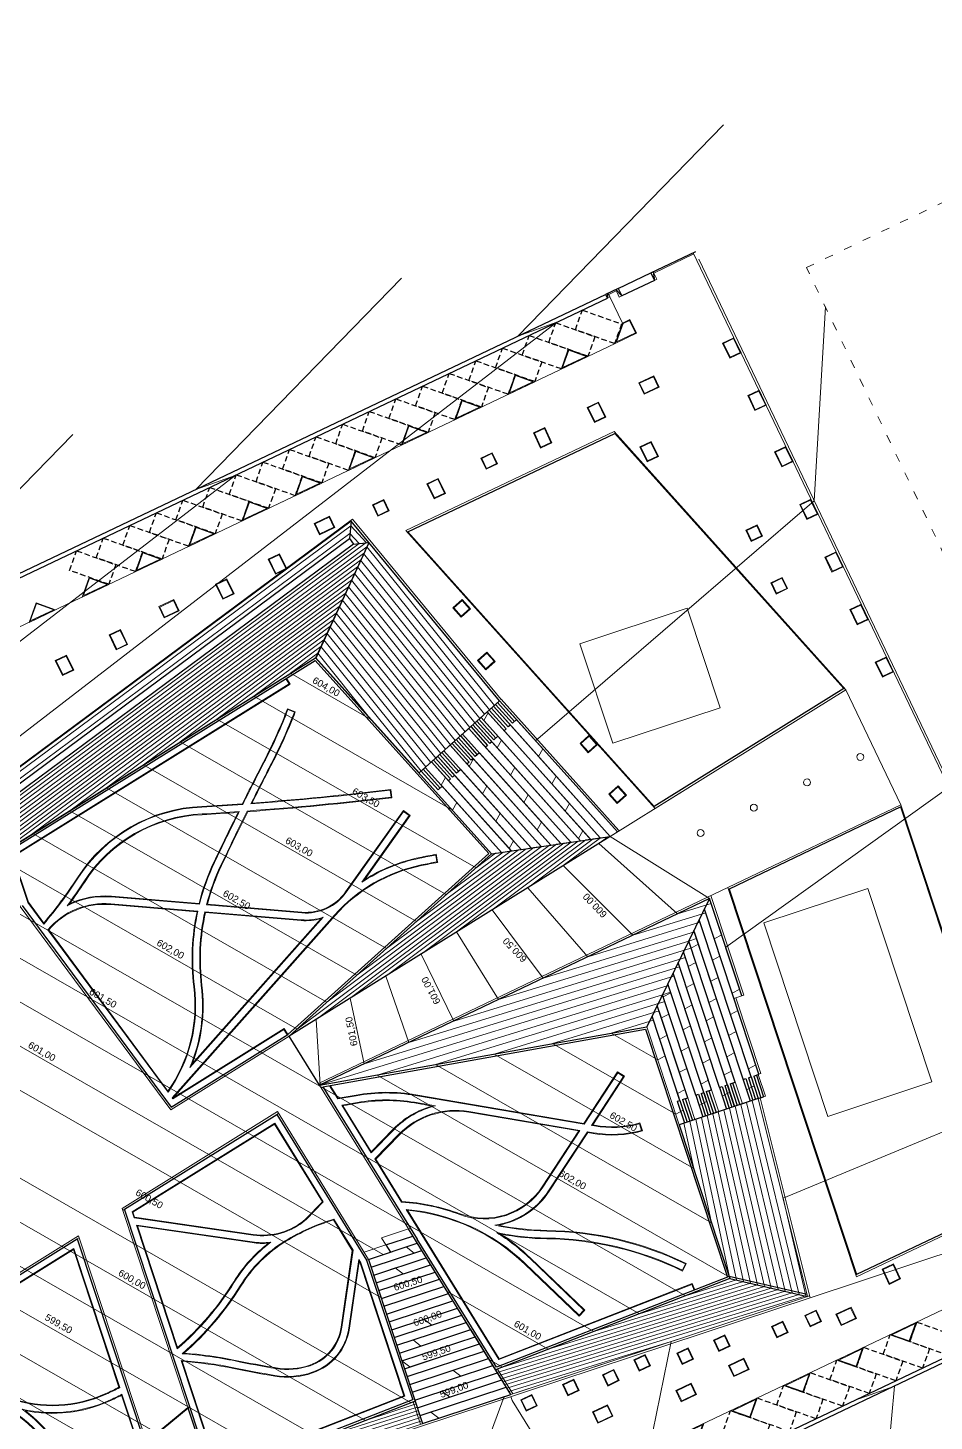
# Model space of a CAD drawing. Header units: metres. Extents: x 679381 to 680109, y 2748427 to 2748872.
# Drawn here: x 679862.8 to 679993.4, y 2748670.8 to 2748871.6 of the extents above; entities that cross this region are included whole.
import ezdxf
from ezdxf.enums import TextEntityAlignment as Align

# ---------------------------------------------------------------- set-up
doc = ezdxf.new("R2010")
doc.units = ezdxf.units.M
doc.header["$MEASUREMENT"] = 0
doc.linetypes.add('ACAD_ISO03W100', pattern=[30, 12, -18])
doc.linetypes.add('LÍNEAS_OCULTAS2', pattern=[4.7625, 3.175, -1.5875])
doc.layers.get('0').update_dxf_attribs({"color": 5})
for name, color, linetype in [('00_Sorround Parcels', 252, 'ACAD_ISO03W100'), ('02-L-Edge Line', 4, 'Continuous'), ('02-L-Edge Line Stair +10cm', 6, 'Continuous'), ('02-L-Edge Line Step -10cm', 6, 'Continuous'), ('02-L-Painted line', 253, 'Continuous'), ('02-L-Plan Change', 8, 'Continuous')]:
    doc.layers.add(name, color=color, linetype=linetype)
for name, color, linetype, lineweight in [('02-L-Level Curves 0.25-0.75m', 33, 'Continuous', 5), ('02-L-Level Curves 0.50m', 33, 'Continuous', 5), ('02-L-Level Curves 1m', 37, 'Continuous', 5), ('02-L-Material Change', 251, 'Continuous', 5), ('04-BK-Tree Pit', 6, 'Continuous', 5)]:
    doc.layers.add(name, color=color, linetype=linetype, lineweight=lineweight)
doc.styles.get("Standard").update_dxf_attribs({"font": 'arial.ttf'})

# ---------------------------------------------------------------- blocks, each defined once
blk = doc.blocks.new('ALCORQUE RECTANGULAR')
blk.add_lwpolyline([(679903.39, 2748647.42), (679902.7, 2748648.87), (679904.69, 2748649.81), (679905.38, 2748648.37)], close=True)
at = {"layer": '02-L-Material Change'}
blk.add_lwpolyline([(679903.34, 2748647.29), (679902.57, 2748648.92), (679904.74, 2748649.95), (679905.51, 2748648.32)], close=True, dxfattribs=at)
blk = doc.blocks.new('Escocell Quadrat')
at = {"ltscale": 0.3}
blk.add_lwpolyline([(-2.76, -1.24), (-1.16, -1.24), (-1.16, 0.36), (-2.76, 0.36)], close=True, dxfattribs=at)
at = {"layer": '02-L-Material Change', "ltscale": 0.3}
blk.add_lwpolyline([(-2.86, -1.34), (-1.06, -1.34), (-1.06, 0.46), (-2.86, 0.46)], close=True, dxfattribs=at)
blk = doc.blocks.new('Alcorque Parking 8m2')
blk.add_lwpolyline([(2.32, 1.23), (-0.19, 2.12), (-1.08, -0.38)], close=True)
at = {"layer": '02-L-Material Change'}
blk.add_lwpolyline([(2.58, 1.24), (-0.25, 2.25), (-1.25, -0.58)], close=True, dxfattribs=at)
blk = doc.blocks.new('Tree Pit Ford')
at = {"ltscale": 0.3}
blk.add_lwpolyline([(-0.05, 1.15), (1.93, -0.83), (-1.1, -0.83), (-1.1, 1.15)], close=True, dxfattribs=at)
at = {"layer": '02-L-Material Change', "ltscale": 0.3}
blk.add_lwpolyline([(0, 1.25), (2.18, -0.93), (-1.2, -0.93), (-1.2, 1.25)], close=True, dxfattribs=at)

msp = doc.modelspace()

# ---------------------------------------------------------------- linework, layer by layer
at = {"layer": '00_Sorround Parcels', "lineweight": 9, "ltscale": 0.1}
msp.add_lwpolyline([(679975.04, 2748837.06), (680047.19, 2748871.62), (680108.54, 2748743.56), (680036.39, 2748709)], close=True, dxfattribs=at)
at = {"layer": '02-L-Edge Line', "ltscale": 0.3}
for p, q in [((679930.81, 2748774.62, 0), (679919.2, 2748764.2)), ((679961.08, 2748746.11), (679952.03, 2748727.61)), ((679956.69, 2748713.49), (679964.01, 2748691.33)), ((679964.01, 2748691.33), (679975.21, 2748688.75))]:
    msp.add_line(p, q, dxfattribs=at)
for points in [[(679859.14, 2748752.71), (679904.28, 2748780.82)], [(679919.2, 2748764.2), (679904.28, 2748780.83)], [(679900.45, 2748726.24), (679929.65, 2748752.55)], [(679904.83, 2748719.17), (679952.03, 2748727.61)], [(679968.09, 2748717.25), (679956.69, 2748713.49)], [(679932.42, 2748674.62), (679917.65, 2748698.47)], [(679911.9, 2748694.08), (679919.71, 2748670.42)], [(679964.01, 2748691.33), (679930.23, 2748678.16)], [(679889.89, 2748660.57), (679885.91, 2748672.61)], [(679918.64, 2748673.64), (679889.35, 2748662.22)]]:
    msp.add_lwpolyline(points, dxfattribs=at)
at = {"layer": '02-L-Edge Line', "ltscale": 0.3, "elevation": 0}
msp.add_lwpolyline([(679929.65, 2748752.55), (679946.75, 2748755.06)], dxfattribs=at)
at = {"layer": '02-L-Edge Line Stair +10cm'}
for p, q in [((679967.44, 2748720.51), (679968.19, 2748720.76)), ((679962.49, 2748718.88), (679962.88, 2748719.01)), ((679962.5, 2748718.88), (679963.53, 2748715.75)), ((679962.88, 2748719.01), (679963.91, 2748715.87)), ((679963.26, 2748719.13), (679963.64, 2748719.26)), ((679963.26, 2748719.13), (679964.29, 2748716)), ((679963.64, 2748719.26), (679964.67, 2748716.13)), ((679964.02, 2748719.38), (679964.77, 2748719.63)), ((679964.02, 2748719.38), (679965.05, 2748716.25)), ((679964.4, 2748719.51), (679965.43, 2748716.38)), ((679965.91, 2748720.01), (679966.3, 2748720.14)), ((679966.3, 2748720.14), (679967.33, 2748717)), ((679966.68, 2748720.26), (679967.06, 2748720.39)), ((679966.68, 2748720.26), (679967.71, 2748717.13)), ((679967.06, 2748720.39), (679968.09, 2748717.25)), ((679967.44, 2748720.51), (679968.47, 2748717.38)), ((679967.82, 2748720.64), (679968.85, 2748717.5)), ((679956.42, 2748716.87), (679956.8, 2748717)), ((679956.42, 2748716.87), (679957.45, 2748713.74)), ((679957.18, 2748717.13), (679957.94, 2748717.38)), ((679957.18, 2748717.13), (679958.22, 2748713.99)), ((679957.56, 2748717.25), (679958.6, 2748714.12)), ((679959.08, 2748717.75), (679959.46, 2748717.88)), ((679959.08, 2748717.75), (679960.12, 2748714.62)), ((679959.46, 2748717.88), (679960.49, 2748714.75)), ((679959.84, 2748718), (679960.22, 2748718.13)), ((679959.84, 2748718), (679960.87, 2748714.87)), ((679960.22, 2748718.13), (679961.25, 2748715)), ((679960.6, 2748718.26), (679961.35, 2748718.5)), ((679960.6, 2748718.26), (679961.63, 2748715.12)), ((679960.98, 2748718.38), (679962.01, 2748715.25)), ((679968.09, 2748717.25), (679968.85, 2748717.5))]:
    msp.add_line(p, q, dxfattribs=at)
at = {"layer": '02-L-Edge Line Stair +10cm', "ltscale": 0.3}
for p, q in [((679914.42, 2748696.16), (679918.29, 2748697.43)), ((679911.9, 2748694.08), (679918.93, 2748696.4))]:
    msp.add_line(p, q, dxfattribs=at)
at = {"layer": '02-L-Edge Line Stair +10cm'}
for points in [[(679952.6, 2748836.29), (679959.09, 2748839.38)], [(679947.9, 2748834.06), (679946.09, 2748833.2)], [(679930.81, 2748774.62), (679911.94, 2748797.45)], [(679946.75, 2748755.06), (679932.12, 2748771.36)], [(679943.9, 2748754.64), (679930.57, 2748769.5)], [(679927.89, 2748767.1), (679927.29, 2748766.56)], [(679939.62, 2748754.02), (679927.89, 2748767.1)], [(679926.4, 2748765.76), (679926.1, 2748765.49)], [(679926.99, 2748766.29), (679926.7, 2748766.03)], [(679921.93, 2748761.75), (679919.5, 2748764.47)], [(679922.23, 2748762.02), (679919.8, 2748764.73)], [(679933.93, 2748753.18), (679924.08, 2748764.15)], [(679935.35, 2748753.39), (679925.21, 2748764.69)], [(679922.53, 2748762.29), (679921.93, 2748761.75)], [(679931.08, 2748752.76), (679922.53, 2748762.29)], [(679965.72, 2748732.06), (679961.08, 2748746.11)], [(679967.06, 2748720.39), (679959.57, 2748743.03)], [(679968.19, 2748720.76), (679960.33, 2748744.57)], [(679966.95, 2748716.88), (679958.82, 2748741.49)], [(679964.77, 2748719.63), (679958.06, 2748739.95)], [(679962.5, 2748718.88), (679956.56, 2748736.86)], [(679964.67, 2748716.12), (679957.31, 2748738.4)], [(679961.35, 2748718.5), (679955.8, 2748735.32)], [(679960.22, 2748718.13), (679955.05, 2748733.78)], [(679959.08, 2748717.75), (679954.29, 2748732.24)], [(679956.8, 2748717), (679952.78, 2748729.16)], [(679957.94, 2748717.38), (679953.54, 2748730.7)], [(679956.8, 2748717), (679957.83, 2748713.87)], [(679919.71, 2748670.42), (679932.41, 2748674.62)]]:
    msp.add_lwpolyline(points, dxfattribs=at)
at = {"layer": '02-L-Edge Line Stair +10cm', "elevation": 0}
for points in [[(679929.03, 2748773.02), (679931.23, 2748770.56)], [(679929.32, 2748773.28), (679931.76, 2748770.57)], [(679929.62, 2748773.55), (679932.06, 2748770.84)], [(679929.92, 2748773.82), (679932.12, 2748771.36)], [(679930.22, 2748774.08), (679932.65, 2748771.37)], [(679930.51, 2748774.35), (679932.95, 2748771.64)], [(679926.94, 2748771.15), (679929.38, 2748768.43)], [(679927.24, 2748771.41), (679929.44, 2748768.96)], [(679927.54, 2748771.68), (679929.97, 2748768.97)], [(679927.83, 2748771.95), (679930.27, 2748769.23)], [(679932.35, 2748771.1), (679932.06, 2748770.84)], [(679933.25, 2748771.9), (679932.65, 2748771.37)], [(679933.25, 2748771.9), (679947.78, 2748755.7)], [(679924.56, 2748769.01), (679926.76, 2748766.55)], [(679924.86, 2748769.28), (679927.29, 2748766.56)], [(679925.16, 2748769.54), (679927.59, 2748766.83)], [(679926.35, 2748770.61), (679928.55, 2748768.16)], [(679926.64, 2748770.88), (679929.08, 2748768.16)], [(679942.47, 2748754.43), (679929.44, 2748768.96)], [(679930.57, 2748769.5), (679929.97, 2748768.97)], [(679945.32, 2748754.85), (679931.23, 2748770.56)], [(679931.76, 2748770.57), (679931.46, 2748770.3)], [(679922.48, 2748767.14), (679924.91, 2748764.42)], [(679923.67, 2748768.21), (679925.87, 2748765.75)], [(679923.96, 2748768.47), (679926.4, 2748765.76)], [(679924.26, 2748768.74), (679926.7, 2748766.03)], [(679941.05, 2748754.22), (679928.55, 2748768.16)], [(679929.08, 2748768.16), (679928.78, 2748767.9)], [(679929.67, 2748768.7), (679929.38, 2748768.43)], [(679920.99, 2748765.8), (679923.19, 2748763.35)], [(679921.28, 2748766.07), (679923.72, 2748763.36)], [(679921.58, 2748766.34), (679924.02, 2748763.62)], [(679921.88, 2748766.6), (679924.08, 2748764.15)], [(679922.18, 2748766.87), (679924.61, 2748764.16)], [(679936.78, 2748753.6), (679925.87, 2748765.75)], [(679938.2, 2748753.81), (679926.76, 2748766.55)], [(679932.5, 2748752.97), (679923.19, 2748763.35)], [(679923.72, 2748763.36), (679923.42, 2748763.09)], [(679924.32, 2748763.89), (679924.02, 2748763.62)], [(679925.21, 2748764.69), (679924.61, 2748764.16)]]:
    msp.add_lwpolyline(points, dxfattribs=at)
at = {"layer": '02-L-Edge Line Stair +10cm', "ltscale": 0.3}
for points in [[(679912.27, 2748692.95), (679919.57, 2748695.36)], [(679912.65, 2748691.82), (679920.22, 2748694.32)], [(679913.02, 2748690.7), (679920.86, 2748693.29)], [(679913.38, 2748689.57), (679921.5, 2748692.25)], [(679913.76, 2748688.45), (679922.14, 2748691.21)], [(679914.13, 2748687.32), (679922.78, 2748690.18)], [(679914.5, 2748686.19), (679923.43, 2748689.14)], [(679914.87, 2748685.07), (679924.07, 2748688.1)], [(679915.25, 2748683.94), (679924.71, 2748687.06)], [(679915.62, 2748682.81), (679925.35, 2748686.03)], [(679915.99, 2748681.69), (679925.99, 2748684.99)], [(679916.36, 2748680.56), (679926.64, 2748683.95)], [(679916.73, 2748679.43), (679927.28, 2748682.92)], [(679917.1, 2748678.31), (679927.92, 2748681.88)], [(679917.48, 2748677.18), (679928.56, 2748680.84)], [(679917.85, 2748676.06), (679929.2, 2748679.81)], [(679918.22, 2748674.93), (679929.85, 2748678.77)], [(679918.59, 2748673.8), (679930.49, 2748677.73)], [(679918.96, 2748672.68), (679931.13, 2748676.69)], [(679919.33, 2748671.55), (679931.77, 2748675.66)]]:
    msp.add_lwpolyline(points, dxfattribs=at)
at = {"layer": '02-L-Edge Line Step -10cm'}
for p, q in [((679917.58, 2748798.95), (679947.42, 2748813.15)), ((679947.42, 2748813.15), (679980.42, 2748776.37)), ((679953.09, 2748759.36), (679917.58, 2748798.95)), ((679980.42, 2748776.37), (679953.09, 2748759.36)), ((679861.97, 2748745.11), (679883.47, 2748716.02)), ((679951.82, 2748727.27), (679963.64, 2748691.5)), ((679883.47, 2748716.02), (679900.28, 2748726.49)), ((679905.32, 2748718.95), (679918.91, 2748697)), ((680007, 2748703.66), (679982.26, 2748691.88)), ((679963.9, 2748691.66), (679975.12, 2748689.07))]:
    msp.add_line(p, q, dxfattribs=at)
at = {"layer": '02-L-Edge Line Step -10cm', "lineweight": 0, "ltscale": 0.2}
for p, q in [((679904.28, 2748780.82), (679911.94, 2748797.45)), ((679904.36, 2748780.74), (679912.01, 2748797.36))]:
    msp.add_line(p, q, dxfattribs=at)
at = {"layer": '02-L-Edge Line Step -10cm', "ltscale": 0.3}
for points in [[(679909.4, 2748800.52), (679856.61, 2748761.34)], [(679911.94, 2748797.45), (679909.4, 2748800.52)]]:
    msp.add_lwpolyline(points, dxfattribs=at)
at = {"layer": '02-L-Edge Line Step -10cm'}
for points in [[(679859.5, 2748752.59), (679904.23, 2748780.44)], [(679904.23, 2748780.44), (679929.23, 2748752.58)], [(679988.62, 2748759.3), (679963.9, 2748747.46)], [(680007, 2748703.66), (679988.62, 2748759.3)], [(679900.28, 2748726.49), (679929.23, 2748752.58)], [(679963.9, 2748747.46), (679982.26, 2748691.88)], [(679905.32, 2748718.95), (679951.82, 2748727.27)], [(679889.53, 2748662.61), (679876.75, 2748701.3), (679898.67, 2748714.97), (679911.62, 2748693.95), (679918.27, 2748673.82)], [(679841.11, 2748679.07), (679869.91, 2748697.03), (679879.64, 2748667.56)], [(679930.34, 2748678.52), (679918.91, 2748697)], [(679963.64, 2748691.5), (679930.34, 2748678.52)], [(679918.26, 2748673.81), (679918.26, 2748673.81), (679889.53, 2748662.61)]]:
    msp.add_lwpolyline(points, dxfattribs=at)
at = {"layer": '02-L-Level Curves 0.25-0.75m', "ltscale": 0.3}
msp.add_line((679916.66, 2748835.56), (679887.02, 2748805.09), dxfattribs=at)
for points in [[(679977.76, 2748831.4), (679976.13, 2748803.46)], [(679887.02, 2748805.09), (679887.02, 2748805.09), (679892.66, 2748807.11), (679734.28, 2748685.08)], [(679976.13, 2748803.46), (679936, 2748768.84)], [(679856.78, 2748760.84), (679909.34, 2748799.85), (679911.59, 2748797.41), (679857.86, 2748757.56), (679856.78, 2748760.84)], [(679857.05, 2748760.01), (679909.23, 2748798.74), (679910.58, 2748797.28), (679857.69, 2748758.07), (679857.05, 2748760.01)], [(679964.78, 2748716.16), (679965.81, 2748716.5), (679963.56, 2748723.29), (679964.64, 2748723.86), (679961.23, 2748734.18), (679962.31, 2748734.74), (679959.69, 2748742.67), (679943.54, 2748737.71), (679934.86, 2748747.66), (679944.29, 2748754.7), (679945.32, 2748754.85), (679938.34, 2748762.63), (679938.96, 2748763.74), (679929.92, 2748773.82), (679929.35, 2748773.3), (679911.2, 2748795.85), (679857.94, 2748756.36), (679858.36, 2748755.08), (679852.61, 2748750.92), (679851.9, 2748751.88), (679821.09, 2748729.03), (679830.22, 2748723.79), (679834.97, 2748726.75), (679834.97, 2748726.75)], [(679963.14, 2748715.62), (679963.53, 2748715.75), (679962.91, 2748717.61), (679963.99, 2748718.17), (679960.58, 2748728.49), (679961.66, 2748729.06), (679958.39, 2748738.95), (679959.47, 2748739.52), (679959.2, 2748740.32), (679958.06, 2748739.95), (679930.64, 2748731.53), (679924.61, 2748741.31), (679942.12, 2748754.38), (679942.47, 2748754.43), (679942.19, 2748754.75), (679942.82, 2748755.85), (679928.52, 2748771.78), (679929.15, 2748772.88), (679929.03, 2748773.02), (679927.94, 2748772.04), (679910.32, 2748793.94), (679858.27, 2748755.34)], [(679961.52, 2748715.08), (679962.39, 2748715.37), (679960.07, 2748722.38), (679961.15, 2748722.95), (679957.74, 2748733.27), (679958.82, 2748733.83), (679957.58, 2748737.59), (679917.74, 2748725.35), (679914.39, 2748734.91), (679940.05, 2748754.08), (679941.05, 2748754.22), (679932.38, 2748763.89), (679933, 2748764.99), (679927.24, 2748771.41), (679926.53, 2748770.78), (679909.44, 2748792.02), (679858.61, 2748754.33), (679861.04, 2748746.97), (679857.32, 2748744.55), (679853.11, 2748750.25), (679842.31, 2748742.25), (679944.4, 2748683.68)], [(679936.78, 2748753.6), (679926.41, 2748765.15), (679927.04, 2748766.25), (679924.56, 2748769.01), (679923.71, 2748768.25), (679907.67, 2748788.19), (679863.53, 2748755.46), (679905.9, 2748731.15)], [(679907.23, 2748787.23), (679868.84, 2748758.76), (679910.21, 2748735.03), (679934.65, 2748753.29), (679935.35, 2748753.39), (679928.34, 2748761.2), (679928.96, 2748762.3), (679923.67, 2748768.21), (679923.01, 2748767.62), (679907.23, 2748787.23)], [(679884.76, 2748768.67), (679905.91, 2748784.35), (679920.9, 2748765.72), (679920.99, 2748765.8), (679932.48, 2748752.99), (679931.33, 2748752.8), (679923.12, 2748746.67), (679884.76, 2748768.67)], [(679905.03, 2748782.43), (679895.37, 2748775.28), (679924, 2748758.85), (679924.62, 2748759.96), (679920.09, 2748765), (679919.49, 2748764.46), (679905.03, 2748782.43)], [(679995.79, 2748762.29), (679963.4, 2748739.08), (679965.41, 2748733.02), (679964.33, 2748732.45), (679967.74, 2748722.14), (679966.66, 2748721.57), (679968.09, 2748717.25), (679967.22, 2748716.96), (679974.01, 2748689.02), (679931.58, 2748675.97), (679927.92, 2748681.88), (679917.88, 2748678.57), (679916.73, 2748679.43), (679919.1, 2748672.27), (679898.29, 2748665.71), (679848.51, 2748694.26)], [(679946.41, 2748755.01), (679945.13, 2748754.05), (679956.45, 2748743.89), (679961.32, 2748745.39), (679962.82, 2748740.85), (679961.74, 2748740.28), (679965.15, 2748729.97), (679964.07, 2748729.4), (679967.48, 2748719.08), (679966.41, 2748718.52), (679966.95, 2748716.88), (679966.4, 2748716.69), (679973, 2748689.26)], [(679905.9, 2748731.15), (679935.76, 2748753.45), (679936.78, 2748753.6)], [(679831.7, 2748735.64), (679913.7, 2748688.6), (679912.65, 2748691.82), (679915.74, 2748692.85), (679916.89, 2748691.98), (679920.86, 2748693.29), (679929.3, 2748679.66), (679931.23, 2748678.55)], [(679921.58, 2748722.16), (679954.29, 2748732.24), (679955.43, 2748732.62), (679955.47, 2748732.5), (679954.39, 2748731.94), (679957.8, 2748721.62), (679956.72, 2748721.05), (679958.97, 2748714.24), (679958.23, 2748714), (679961.37, 2748699.34)], [(679958.78, 2748707.17), (679957.38, 2748713.72), (679957.83, 2748713.87), (679956.47, 2748718), (679957.54, 2748718.57), (679954.14, 2748728.88), (679955.21, 2748729.45), (679954.62, 2748731.24), (679930.01, 2748723.67)], [(679938.44, 2748725.18), (679953.8, 2748729.9), (679954.96, 2748726.39), (679953.88, 2748725.83), (679957.27, 2748715.57), (679956.19, 2748715), (679938.44, 2748725.18)], [(679835.82, 2748725.38), (679836.93, 2748725.95), (679839.7, 2748721.52), (679840.82, 2748722.09), (679843.57, 2748717.65), (679844.69, 2748718.22), (679847.33, 2748713.98), (679918.06, 2748673.41)], [(679930.01, 2748723.67), (679958.78, 2748707.17)], [(679881.52, 2748668.98), (679843.21, 2748690.96), (679851.21, 2748695.94), (679849.8, 2748698.2), (679848.68, 2748697.63), (679845.92, 2748702.07), (679844.8, 2748701.49), (679842.04, 2748705.93), (679840.93, 2748705.36), (679838.17, 2748709.79), (679837.05, 2748709.22), (679834.29, 2748713.66), (679833.17, 2748713.09), (679830.42, 2748717.52), (679829.3, 2748716.95), (679826.54, 2748721.38), (679825.43, 2748720.8), (679798.09, 2748703.74), (679801.06, 2748698.96), (679800.09, 2748698.22), (679808.69, 2748684.4), (679759.05, 2748646.16)], [(679961.36, 2748699.34), (679921.58, 2748722.16)], [(680015.47, 2748721.09), (679971.67, 2748702.9), (679974.96, 2748688.8)], [(679966.97, 2748690.65), (679961.52, 2748715.08)], [(679968.97, 2748690.19), (679963.14, 2748715.62)], [(679970.96, 2748689.73), (679964.78, 2748716.16)], [(679972.96, 2748689.26), (679931.3, 2748676.42), (679926.64, 2748683.95), (679919.46, 2748681.58), (679918.32, 2748682.46), (679915.99, 2748681.69), (679918.93, 2748672.76), (679904.88, 2748668.27), (679853.82, 2748697.56)], [(679944.4, 2748683.68), (679966.97, 2748690.65)], [(679950.99, 2748686.25), (679965.97, 2748690.88)], [(679974.96, 2748688.8), (679974.96, 2748688.8), (679931.86, 2748675.51), (679929.85, 2748678.77), (679925.19, 2748677.23), (679924.05, 2748678.1), (679917.85, 2748676.06), (679919.26, 2748671.79), (679889.36, 2748662.18)], [(679930.74, 2748677.32), (679970.97, 2748689.72)], [(679931.23, 2748678.55), (679968.97, 2748690.19)], [(679931.3, 2748676.42), (679972.97, 2748689.26)], [(679764.87, 2748621.24), (679819.61, 2748663.42), (679819.11, 2748665.27), (679837.28, 2748677.04), (679840.73, 2748679.69), (679872.45, 2748661.49), (679888.42, 2748665.03), (679889.68, 2748661.2), (679919.58, 2748670.81), (679919.33, 2748671.55), (679920.89, 2748672.06), (679922.04, 2748671.19), (679931.46, 2748674.3), (679920.45, 2748644.47), (679926.09, 2748646.49)], [(679918.06, 2748673.41), (679918.66, 2748673.6)]]:
    msp.add_lwpolyline(points, dxfattribs=at)
for points in [[(679957.58, 2748688.82), (679860.74, 2748744.37), (679861.7, 2748744.97), (679858.94, 2748753.32), (679908.56, 2748790.1), (679925.12, 2748769.51), (679925.45, 2748769.81), (679936.85, 2748757.1), (679936.23, 2748756), (679938.2, 2748753.81), (679937.97, 2748753.77), (679904.34, 2748728.66), (679904.95, 2748719.22), (679955.94, 2748734.89), (679958.31, 2748727.73), (679957.23, 2748727.16), (679960.64, 2748716.84), (679959.56, 2748716.28), (679960.11, 2748714.62), (679959.91, 2748714.55), (679964.97, 2748691.11)], [(679906.79, 2748786.27), (679922.31, 2748766.99), (679922.77, 2748767.41), (679930.89, 2748758.36), (679930.27, 2748757.26), (679933.93, 2748753.18), (679933.55, 2748753.12), (679914.51, 2748738.91), (679874.15, 2748762.06)]]:
    msp.add_lwpolyline(points, close=True, dxfattribs=at)
at = {"layer": '02-L-Level Curves 0.50m', "ltscale": 0.3}
msp.add_line((679869.27, 2748813.01), (679839.63, 2748782.54), dxfattribs=at)
for points in [[(679837.09, 2748728.07), (679835.52, 2748727.1), (679826.39, 2748732.34), (679852.2, 2748751.47), (679853.78, 2748749.33), (679859.04, 2748753.03), (679858.11, 2748755.85), (679910.76, 2748794.9), (679928.64, 2748772.67), (679929.03, 2748773.02), (679940.89, 2748759.79), (679940.27, 2748758.69), (679943.68, 2748754.88)], [(679960.71, 2748714.82), (679961.25, 2748714.99), (679959.82, 2748719.33), (679960.9, 2748719.9), (679957.49, 2748730.21), (679958.56, 2748730.78), (679956.76, 2748736.23), (679911.29, 2748722.26), (679909.27, 2748731.73), (679938.99, 2748753.92), (679939.62, 2748754.02), (679934.3, 2748759.95), (679934.93, 2748761.05), (679926.35, 2748770.61), (679925.83, 2748770.15), (679909, 2748791.06), (679858.78, 2748753.82), (679861.7, 2748744.97), (679858.5, 2748742.95), (679853.41, 2748749.84), (679847.62, 2748745.55), (679950.99, 2748686.25)], [(679905.47, 2748783.39), (679920.19, 2748765.09), (679920.99, 2748765.8), (679923, 2748763.56), (679922.38, 2748762.46), (679931.08, 2748752.76), (679930.23, 2748752.64), (679927.42, 2748750.54), (679890.06, 2748771.97), (679905.47, 2748783.39)], [(679943.9, 2748754.64), (679943.23, 2748754.54), (679929.74, 2748744.47), (679937.09, 2748734.62), (679958.88, 2748741.31), (679962.05, 2748731.69), (679960.98, 2748731.12), (679964.25, 2748721.23), (679963.17, 2748720.66), (679964.67, 2748716.12), (679963.95, 2748715.89), (679969.97, 2748689.95), (679930.46, 2748677.77)], [(679965.97, 2748690.88), (679960.71, 2748714.82)], [(680021.33, 2748692.47), (679982.08, 2748673.79), (679987.72, 2748675.81)], [(679987.72, 2748675.81), (679985.99, 2748656.98)]]:
    msp.add_lwpolyline(points, dxfattribs=at)
at = {"layer": '02-L-Level Curves 1m', "ltscale": 0.3}
for p in [(679963.07, 2748857.65), (679939.07, 2748829.19)]:
    msp.add_line(p, (679933.43, 2748827.17), dxfattribs=at)
for points in [[(679939.07, 2748829.19), (679744.85, 2748679.55), (679744.52, 2748671.49), (679748.75, 2748667.74), (679752.27, 2748657.06), (679759.21, 2748645.9), (679756.56, 2748644.08), (679763.63, 2748622.66), (679762.68, 2748622.35), (679756.74, 2748640.33), (679748.48, 2748632.97), (679749.84, 2748630.78), (679744.8, 2748627.33)], [(679857.77, 2748756.86), (679911.64, 2748796.81), (679930.05, 2748773.94), (679930.81, 2748774.62), (679937.04, 2748767.68), (679936.41, 2748766.58), (679946.75, 2748755.06), (679945.35, 2748754.85), (679939.97, 2748750.84), (679950, 2748740.8), (679960.51, 2748744.03), (679962.57, 2748737.8), (679961.49, 2748737.23), (679964.9, 2748726.91), (679963.82, 2748726.35), (679966.95, 2748716.88), (679965.58, 2748716.42), (679971.99, 2748689.49)], [(679937.82, 2748681.12), (679923.2, 2748689.5), (679919.57, 2748695.36), (679918.47, 2748694.99), (679917.32, 2748695.87), (679914.01, 2748694.77), (679837.01, 2748738.94), (679852.8, 2748750.66), (679856.14, 2748746.14), (679860.38, 2748748.97), (679858.44, 2748754.84), (679909.88, 2748792.98), (679927.23, 2748771.41), (679928.13, 2748772.21), (679931.07, 2748768.94), (679930.45, 2748767.84), (679942.47, 2748754.43)], [(679859.11, 2748752.81), (679908.12, 2748789.15), (679924.41, 2748768.89), (679924.56, 2748769.01), (679938.2, 2748753.81), (679936.86, 2748753.61), (679901.6, 2748727.28), (679859.58, 2748751.38), (679859.11, 2748752.81)], [(679942.47, 2748754.43), (679941.11, 2748754.23), (679919.5, 2748738.1), (679924.19, 2748728.44), (679958.39, 2748738.95), (679959.08, 2748736.89), (679958, 2748736.32), (679961.41, 2748726), (679960.33, 2748725.44), (679963.53, 2748715.75), (679962.33, 2748715.35), (679967.97, 2748690.42)], [(679913.14, 2748720.65), (679963.95, 2748691.51), (679959.08, 2748714.28), (679960.11, 2748714.62), (679956.98, 2748724.11), (679958.05, 2748724.67), (679955.12, 2748733.55), (679913.15, 2748720.65)], [(679971.99, 2748689.49), (679931.02, 2748676.87), (679925.35, 2748686.03), (679921.04, 2748684.6), (679919.89, 2748685.48), (679915.25, 2748683.94), (679918.78, 2748673.25), (679911.47, 2748670.84), (679853.48, 2748704.11)], [(679967.97, 2748690.42), (679937.82, 2748681.12)], [(679876.99, 2748665.24), (679837.9, 2748687.66)], [(679950.77, 2748658.9), (679955.52, 2748682.25), (679932.15, 2748675.05), (679931.13, 2748676.69), (679923.61, 2748674.21), (679922.47, 2748675.08), (679918.59, 2748673.8), (679919.41, 2748671.3), (679889.52, 2748661.69)]]:
    msp.add_lwpolyline(points, dxfattribs=at)
for points in [[(679932.48, 2748752.99), (679918.82, 2748742.79), (679879.45, 2748765.37), (679906.35, 2748785.31), (679921.6, 2748766.35), (679921.88, 2748766.6), (679932.82, 2748754.41), (679932.19, 2748753.31)], [(679904.58, 2748781.48), (679900.68, 2748778.58), (679912.26, 2748771.93)], [(679952.98, 2748728.57), (679954.68, 2748723.4), (679953.61, 2748722.83), (679946.87, 2748726.69)]]:
    msp.add_lwpolyline(points, close=True, dxfattribs=at)
at = {"layer": '02-L-Material Change', "ltscale": 0.3}
for p, q in [((679953.04, 2748836.28), (679958.82, 2748839.03)), ((679952.96, 2748836.46), (679953.47, 2748835.38)), ((679947.62, 2748833.71), (679946.54, 2748833.19)), ((679948.05, 2748832.8), (679947.54, 2748833.89)), ((679917.28, 2748799.14), (679947.31, 2748813.43)), ((679947.31, 2748813.43), (679980.71, 2748776.2)), ((679980.71, 2748776.2), (679953.21, 2748759.08)), ((679900.45, 2748726.24), (679946.75, 2748755.06)), ((679883.39, 2748715.62), (679861.7, 2748744.97)), ((679960.78, 2748746.3), (679904.68, 2748719.42)), ((679904.83, 2748719.17), (679961.08, 2748746.11)), ((679883.39, 2748715.62), (679900.45, 2748726.24)), ((679904.83, 2748719.17), (679918.66, 2748696.84)), ((679913.78, 2748697.19), (679917.65, 2748698.47)), ((679911.26, 2748695.11), (679914.42, 2748696.16)), ((680010.26, 2748694.25), (679944.88, 2748663.14))]:
    msp.add_line(p, q, dxfattribs=at)
at = {"layer": '02-L-Material Change'}
for p, q in [((679958.73, 2748839.21), (680027.59, 2748695.01)), ((679959.52, 2748838.26), (680027.95, 2748694.96)), ((679964.87, 2748731.78), (679968.48, 2748720.86)), ((679968.1, 2748720.73), (679969.14, 2748717.6)), ((679968.19, 2748720.76), (679968.48, 2748720.86)), ((679969.14, 2748717.6), (679968.85, 2748717.5))]:
    msp.add_line(p, q, dxfattribs=at)
at = {"layer": '02-L-Material Change', "lineweight": 0, "ltscale": 0.2}
for p, q in [((679950.96, 2748713.62), (679951.28, 2748712.67)), ((679951.03, 2748713.74), (679951.4, 2748712.6)), ((679975.49, 2748688.84), (679859.01, 2748650.37)), ((679975.57, 2748688.55), (679859.17, 2748650.11))]:
    msp.add_line(p, q, dxfattribs=at)
at = {"layer": '02-L-Material Change', "ltscale": 0.3, "elevation": 0}
for points in [[(679953.11, 2748835.21), (679953.47, 2748835.38)], [(679946.71, 2748832.83), (679946.45, 2748833.37)], [(679948.42, 2748832.97), (679948.05, 2748832.8)], [(679933.25, 2748771.9), (679930.81, 2748774.62)], [(679931.04, 2748774.82), (679948.01, 2748755.9)]]:
    msp.add_lwpolyline(points, dxfattribs=at)
at = {"layer": '02-L-Material Change', "ltscale": 0.3}
for points in [[(679946.35, 2748832.65), (679946.71, 2748832.83)], [(679948.51, 2748829.05), (679946.71, 2748832.83)], [(679851.45, 2748780.45), (679947.48, 2748826.14)], [(679947.42, 2748813.15), (679947.52, 2748813.19)], [(679909.58, 2748800.78), (679856.32, 2748761.25), (679857.68, 2748757.15)], [(679909.4, 2748800.52), (679909.33, 2748800.6)], [(679931.04, 2748774.81), (679909.58, 2748800.78)], [(679953.21, 2748759.08), (679917.28, 2748799.14)], [(679917.49, 2748798.91), (679917.58, 2748798.95)], [(679980.42, 2748776.37), (679980.51, 2748776.42)], [(679988.62, 2748759.63), (679980.71, 2748776.2)], [(679919.2, 2748764.2), (679930.81, 2748774.62)], [(679946.75, 2748755.06), (679957.09, 2748761.5)], [(679953.09, 2748759.36), (679953.01, 2748759.31)], [(679988.62, 2748759.3), (679988.71, 2748759.35)], [(679963.72, 2748747.7), (679960.78, 2748746.3)], [(679963.9, 2748747.46), (679963.81, 2748747.42)], [(679898.67, 2748714.97), (679898.93, 2748715.13)], [(679876.75, 2748701.3), (679876.49, 2748701.14)], [(679879.89, 2748667.76), (679870.08, 2748697.49), (679840.95, 2748679.32)], [(679869.91, 2748697.03), (679870.17, 2748697.19)], [(679914.42, 2748696.16), (679913.78, 2748697.19)], [(679917.65, 2748698.47), (679917.94, 2748698.57)], [(679958.93, 2748689.67), (679958.56, 2748690.6), (679930.76, 2748679.76)], [(679982.16, 2748691.84), (679982.26, 2748691.88)], [(679958.83, 2748689.63), (679958.51, 2748690.47), (679930.71, 2748679.63)], [(679885.91, 2748672.61), (679886.16, 2748672.81)], [(679924.25, 2748656.65), (679938.87, 2748663.62), (679932.61, 2748673.74), (679932.42, 2748674.3)]]:
    msp.add_lwpolyline(points, dxfattribs=at)
at = {"layer": '02-L-Material Change'}
for points in [[(679942.35, 2748782.84), (679957.86, 2748787.98), (679962.62, 2748773.61), (679947.11, 2748768.48)], [(679968.87, 2748742.6), (679983.87, 2748747.57), (679993.11, 2748719.68), (679978.11, 2748714.69)]]:
    msp.add_lwpolyline(points, close=True, dxfattribs=at)
for points in [[(679865.08, 2748742.41), (679862.78, 2748745.53), (679860.57, 2748752.2), (679900.46, 2748777.03), (679899.98, 2748777.79)], [(679865.09, 2748742.57), (679862.87, 2748745.58), (679860.69, 2748752.16), (679900.6, 2748777)], [(679900.6, 2748777), (679900.07, 2748777.85)], [(679900.23, 2748773.46), (679901.35, 2748773.03)], [(679901.22, 2748772.98), (679900.28, 2748773.33)], [(679915.04, 2748761.72), (679915.16, 2748760.73)], [(679915.13, 2748761.83), (679915.28, 2748760.64)], [(679917.91, 2748758.09), (679916.94, 2748758.79)], [(679917.77, 2748758.07), (679916.96, 2748758.65)], [(679921.59, 2748752.37), (679921.77, 2748751.39)], [(679921.87, 2748751.41), (679921.67, 2748752.49)], [(679921.87, 2748751.41), (679921.89, 2748751.31)], [(679961.26, 2748746.53), (679966.01, 2748732.15), (679965.73, 2748732.06)], [(679883, 2748718.17), (679865.68, 2748741.61)], [(679882.99, 2748718.34), (679865.81, 2748741.6)], [(679899.72, 2748727.2), (679883.7, 2748717.22), (679883.59, 2748717.36)], [(679900.28, 2748726.49), (679899.75, 2748727.34), (679883.72, 2748717.36)], [(679899.72, 2748727.2), (679900.19, 2748726.43)], [(679968.08, 2748717.27), (679975.21, 2748688.75)], [(679968.37, 2748717.35), (679975.56, 2748688.55)], [(679885.91, 2748672.61), (679876.4, 2748701.43), (679898.77, 2748715.38), (679911.9, 2748694.08)], [(679957.59, 2748693.43), (679957.15, 2748692.53)], [(679957.72, 2748693.48), (679957.19, 2748692.4)], [(679876.36, 2748674.63), (679878.9, 2748666.94)], [(679876.3, 2748674.49), (679878.82, 2748666.88)]]:
    msp.add_lwpolyline(points, dxfattribs=at)
for points in [[(679865.08, 2748742.41, 0.032517), (679870.01, 2748749.03, -0.244086), (679887.88, 2748759.29, 0.003341), (679893.79, 2748759.68, -0.003497), (679897.04, 2748766.09, 0.02732), (679900.28, 2748773.33, 0.027673)], [(679865.09, 2748742.57, 0.032019), (679869.93, 2748749.08, -0.244074), (679887.87, 2748759.39, 0.003309), (679893.72, 2748759.77, -0.003469), (679896.95, 2748766.14, 0.027673), (679900.23, 2748773.46)], [(679901.22, 2748772.98, -0.027333), (679897.93, 2748765.64, 0.003208), (679894.94, 2748759.76, 0.011403), (679915.04, 2748761.72, 0.010865)], [(679901.35, 2748773.03, -0.027673), (679898.02, 2748765.59, 0.003122), (679895.11, 2748759.87, 0.011361), (679915.13, 2748761.83)], [(679916.96, 2748758.65), (679908.69, 2748747, -0.265173), (679902.3, 2748744.03), (679888.55, 2748745.18, -0.048342), (679890.62, 2748750.89, -0.004242), (679894.43, 2748758.72, 0.011738), (679915.16, 2748760.73, 0.011795)], [(679916.94, 2748758.79), (679908.61, 2748747.06, -0.265173), (679902.3, 2748744.13), (679888.68, 2748745.27, -0.047397), (679890.71, 2748750.84, -0.004214), (679894.49, 2748758.62, 0.011763), (679915.28, 2748760.64)], [(679917.77, 2748758.07), (679910.95, 2748748.46, -0.095494), (679919.3, 2748751.92, -0.003883), (679921.59, 2748752.37, -0.004065)], [(679917.91, 2748758.09), (679911.33, 2748748.82, -0.090021), (679919.28, 2748752.02, -0.004065), (679921.67, 2748752.49)], [(679921.77, 2748751.39, 0.003882), (679919.5, 2748750.94, 0.161814), (679907, 2748743.72), (679883.59, 2748717.36)], [(679921.89, 2748751.31, 0.004065), (679919.52, 2748750.84, 0.161814), (679907.08, 2748743.66), (679883.72, 2748717.36)], [(679883, 2748718.17, 0.18785), (679886.81, 2748733.42, -0.084331), (679887.31, 2748744.28), (679874.74, 2748745.33, 0.241422), (679865.68, 2748741.61, 0.238897)], [(679882.99, 2748718.34, 0.186193), (679886.71, 2748733.41, -0.083451), (679887.19, 2748744.19), (679874.73, 2748745.23, 0.239448), (679865.81, 2748741.6)], [(679951.28, 2748712.67, -0.109447), (679944.32, 2748712.33), (679943.45, 2748712.48), (679937.86, 2748703.94, -0.216586), (679930.1, 2748699.03, 0.052235), (679937.61, 2748698.15, -0.110045), (679957.59, 2748693.43)], [(679951.4, 2748712.6, -0.111099), (679944.3, 2748712.23), (679943.5, 2748712.37), (679937.95, 2748703.89, -0.204265), (679930.64, 2748699.01, 0.048596), (679937.61, 2748698.25, -0.110586), (679957.72, 2748693.48)], [(679905.38, 2748702.36), (679902.9, 2748699.81, -0.217902), (679895.27, 2748697.58), (679878.1, 2748700.08)], [(679905.26, 2748702.37), (679902.83, 2748699.88, -0.217785), (679895.29, 2748697.68), (679878.18, 2748700.17)], [(679917.32, 2748701.27, -0.171368), (679934.49, 2748693.48), (679942.26, 2748686.02), (679942.96, 2748686.74), (679935.19, 2748694.2, 0.052086), (679930.38, 2748697.94, 0.048821), (679937.6, 2748697.15, -0.110033), (679957.15, 2748692.53)], [(679917.51, 2748701.16, -0.169546), (679934.42, 2748693.41), (679942.26, 2748685.87), (679943.1, 2748686.74), (679935.26, 2748694.27, 0.047477), (679930.89, 2748697.74, 0.045197), (679937.6, 2748697.05, -0.110586), (679957.19, 2748692.4)], [(679878.45, 2748699.02), (679895.13, 2748696.59, 0.064443), (679897.84, 2748696.55, 0.093554), (679892.56, 2748690.8, -0.075663), (679884.34, 2748681.18)], [(679878.6, 2748698.9), (679895.12, 2748696.49, 0.05611), (679897.5, 2748696.42, 0.089344), (679892.48, 2748690.86, -0.074764), (679884.39, 2748681.36)], [(679906.91, 2748699.88, 0.066477), (679899.9, 2748696.75, 0.115973), (679893.41, 2748690.28, -0.075225), (679885.06, 2748680.48, -0.033423), (679892.7, 2748679.43, 0.009824), (679898.56, 2748678.34, 0.124101), (679903.47, 2748678.75, 0.281677), (679908.07, 2748684.3), (679909.67, 2748695.4)], [(679906.87, 2748699.76, 0.065812), (679899.96, 2748696.66, 0.115973), (679893.5, 2748690.22, -0.073824), (679885.3, 2748680.56, -0.032384), (679892.72, 2748679.52, 0.009824), (679898.57, 2748678.44, 0.124101), (679903.44, 2748678.84, 0.281677), (679907.97, 2748684.31), (679909.56, 2748695.38)], [(679843.64, 2748679.58), (679869.42, 2748695.66), (679876.05, 2748675.59, -0.013051), (679874.07, 2748674.64, -0.188869), (679860.3, 2748673.97), (679843.64, 2748679.58)], [(679910.49, 2748694.07), (679909.06, 2748684.16, -0.281677), (679903.8, 2748677.8, -0.124101), (679898.39, 2748677.35, -0.009824), (679892.5, 2748678.45, 0.033774), (679884.91, 2748679.49, 0.033774)], [(679910.55, 2748693.79), (679909.16, 2748684.14, -0.281677), (679903.83, 2748677.7, -0.124101), (679898.38, 2748677.25, -0.009824), (679892.48, 2748678.35, 0.033117), (679885.05, 2748679.38)], [(679841.59, 2748678.3), (679842.54, 2748678.9), (679856.35, 2748674.24, -0.229974), (679868.19, 2748662.6)], [(679841.64, 2748678.22), (679842.55, 2748678.79), (679856.32, 2748674.15, -0.231359), (679868.13, 2748662.48)], [(679869.13, 2748662.93, 0.15233), (679861.98, 2748672.46, 0.16192), (679874.48, 2748673.73, 0.012143), (679876.36, 2748674.63, 0.011556)], [(679869.26, 2748662.87, 0.147763), (679862.41, 2748672.27, 0.155998), (679874.52, 2748673.63, 0.011469), (679876.3, 2748674.49, 0.011469)]]:
    msp.add_lwpolyline(points, format="xyb", dxfattribs=at)
at = {"layer": '02-L-Material Change', "ltscale": 0.3}
msp.add_lwpolyline([(679963.72, 2748747.7), (679982.26, 2748691.55), (680007.18, 2748703.41), (679988.62, 2748759.63)], close=True, dxfattribs=at)
at = {"layer": '02-L-Material Change'}
for points in [[(679868.48, 2748745.07, 0.016107), (679870.85, 2748748.49, -0.244209), (679887.93, 2748758.29, 0.003014), (679893.27, 2748758.64, 0.003955), (679889.72, 2748751.31, 0.049646), (679887.54, 2748745.27), (679874.82, 2748746.33, 0.140393)], [(679868.81, 2748745.35, 0.014517), (679870.94, 2748748.43, -0.244222), (679887.94, 2748758.19, 0.002916), (679893.1, 2748758.52, 0.003871), (679889.62, 2748751.36, 0.048992), (679887.47, 2748745.37), (679874.83, 2748746.43, 0.131521)], [(679888.32, 2748744.2), (679902.21, 2748743.03, 0.099036), (679905.37, 2748743.4), (679886.13, 2748721.73, 0.134058), (679887.8, 2748733.55, -0.08537)], [(679888.4, 2748744.09), (679902.2, 2748742.93, 0.088186), (679905.07, 2748743.2), (679886.45, 2748722.24, 0.127381), (679887.9, 2748733.56, -0.084667)], [(679875.92, 2748675.64, -0.012541), (679874.03, 2748674.73, -0.188869), (679860.33, 2748674.06), (679843.87, 2748679.61), (679869.36, 2748695.51)]]:
    msp.add_lwpolyline(points, format="xyb", close=True, dxfattribs=at)
at = {"layer": '02-L-Material Change', "lineweight": 0, "ltscale": 0.2}
for points in [[(679907.47, 2748717.2), (679910.13, 2748717.68, -0.086723), (679918.7, 2748717.71), (679942.97, 2748713.57), (679947.83, 2748720.99)], [(679907.52, 2748717.31), (679910.11, 2748717.77, -0.086723), (679918.72, 2748717.81), (679942.93, 2748713.68), (679947.8, 2748721.13)], [(679950.96, 2748713.62, -0.108573), (679944.49, 2748713.31), (679944.05, 2748713.39), (679948.67, 2748720.44)], [(679951.03, 2748713.74, -0.110181), (679944.5, 2748713.41), (679944.22, 2748713.46), (679948.8, 2748720.47)], [(679912.28, 2748709.43), (679915.58, 2748712.81, -0.141519), (679921.56, 2748716.21), (679918.53, 2748716.73, 0.086723), (679910.3, 2748716.69), (679908.04, 2748716.29)], [(679912.3, 2748709.59), (679915.51, 2748712.88, -0.131994), (679921.09, 2748716.19), (679918.52, 2748716.63, 0.086723), (679910.32, 2748716.59), (679908.2, 2748716.21)], [(679916.67, 2748702.33, -0.073538), (679925.07, 2748700.55, 0.349862), (679937.03, 2748704.49), (679942.38, 2748712.66), (679926.37, 2748715.39, 0.246493), (679916.29, 2748712.11), (679912.82, 2748708.55)], [(679916.73, 2748702.42, -0.073096), (679925.1, 2748700.65, 0.349862), (679936.94, 2748704.54), (679942.21, 2748712.59), (679926.35, 2748715.29, 0.246493), (679916.37, 2748712.04), (679912.95, 2748708.54)]]:
    msp.add_lwpolyline(points, format="xyb", dxfattribs=at)
for points in [[(679948.8, 2748720.47), (679947.8, 2748721.13)], [(679948.67, 2748720.44), (679947.83, 2748720.99)], [(679907.47, 2748717.2), (679906.28, 2748719.12)], [(679907.52, 2748717.31), (679906.39, 2748719.14)], [(679912.28, 2748709.43), (679908.04, 2748716.29)], [(679912.3, 2748709.59), (679908.2, 2748716.21)], [(679878.1, 2748700.08), (679877.83, 2748700.91), (679898.38, 2748713.72), (679905.38, 2748702.36)], [(679878.18, 2748700.17), (679877.95, 2748700.87), (679898.34, 2748713.59), (679905.26, 2748702.37)], [(679916.67, 2748702.33), (679912.82, 2748708.55)], [(679916.73, 2748702.42), (679912.95, 2748708.54)], [(679930.71, 2748679.63), (679917.32, 2748701.27)], [(679930.76, 2748679.76), (679917.51, 2748701.16)], [(679884.34, 2748681.18), (679878.45, 2748699.02)], [(679884.39, 2748681.36), (679878.6, 2748698.9)], [(679906.87, 2748699.76), (679909.56, 2748695.38)], [(679906.91, 2748699.88), (679909.67, 2748695.4)], [(679910.49, 2748694.07), (679910.8, 2748693.56), (679917.15, 2748674.34), (679890.09, 2748663.79), (679884.91, 2748679.49)], [(679910.55, 2748693.79), (679910.71, 2748693.52), (679917.02, 2748674.4), (679890.15, 2748663.93), (679885.05, 2748679.38)], [(679911.9, 2748694.08), (679911.6, 2748693.98)], [(679930.5, 2748678.26), (679932.7, 2748674.71)], [(679885.88, 2748672.71), (679858.95, 2748650.47)], [(679885.91, 2748672.61), (679859.01, 2748650.38)], [(679918.36, 2748673.53), (679919.42, 2748670.33)]]:
    msp.add_lwpolyline(points, dxfattribs=at)
at = {"layer": '02-L-Painted line', "linetype": 'LÍNEAS_OCULTAS2', "ltscale": 0.25}
for points in [[(679948.39, 2748828.93), (679947.38, 2748826.1), (679941.73, 2748828.11), (679942.73, 2748830.94)], [(679940.71, 2748825.28), (679939.71, 2748822.45), (679934.06, 2748824.46), (679935.06, 2748827.28)], [(679944.54, 2748827.1), (679943.54, 2748824.27), (679937.89, 2748826.28), (679938.89, 2748829.11)], [(679936.87, 2748823.45), (679935.87, 2748820.62), (679930.21, 2748822.63), (679931.21, 2748825.45)], [(679933.04, 2748821.62), (679932.03, 2748818.8), (679926.38, 2748820.8), (679927.38, 2748823.63)], [(679929.18, 2748819.79), (679928.18, 2748816.96), (679922.53, 2748818.97), (679923.53, 2748821.8)], [(679925.35, 2748817.97), (679924.35, 2748815.14), (679918.69, 2748817.15), (679919.7, 2748819.97)], [(679921.51, 2748816.14), (679920.5, 2748813.31), (679914.85, 2748815.32), (679915.85, 2748818.14)], [(679917.68, 2748814.31), (679916.67, 2748811.49), (679911.02, 2748813.49), (679912.02, 2748816.32)], [(679913.83, 2748812.48), (679912.83, 2748809.66), (679907.17, 2748811.66), (679908.18, 2748814.49)], [(679910, 2748810.66), (679909, 2748807.83), (679903.34, 2748809.84), (679904.35, 2748812.67)], [(679906.17, 2748808.83), (679905.17, 2748806.01), (679899.52, 2748808.02), (679900.52, 2748810.84)], [(679898.5, 2748805.18), (679897.49, 2748802.36), (679891.84, 2748804.36), (679892.84, 2748807.19)], [(679902.34, 2748807.01), (679901.34, 2748804.18), (679895.69, 2748806.19), (679896.69, 2748809.02)], [(679894.67, 2748803.36), (679893.66, 2748800.53), (679888.01, 2748802.54), (679889.01, 2748805.37)], [(679890.81, 2748801.53), (679889.8, 2748798.7), (679884.15, 2748800.71), (679885.15, 2748803.53)], [(679886.98, 2748799.7), (679885.97, 2748796.88), (679880.32, 2748798.88), (679881.32, 2748801.71)], [(679883.15, 2748797.88), (679882.14, 2748795.05), (679876.49, 2748797.06), (679877.49, 2748799.89)], [(679879.32, 2748796.05), (679878.31, 2748793.23), (679872.66, 2748795.24), (679873.66, 2748798.06)], [(679875.47, 2748794.23), (679874.47, 2748791.4), (679868.81, 2748793.41), (679869.82, 2748796.23)], [(679989.95, 2748682.2), (679990.95, 2748685.03), (679996.61, 2748683.02), (679995.6, 2748680.19)], [(679986.12, 2748680.41), (679987.12, 2748683.24), (679992.78, 2748681.23), (679991.77, 2748678.4)], [(679982.26, 2748678.58), (679983.27, 2748681.4), (679988.92, 2748679.4), (679987.92, 2748676.57)], [(679978.43, 2748676.75), (679979.44, 2748679.58), (679985.09, 2748677.57), (679984.09, 2748674.75)], [(679974.59, 2748674.92), (679975.59, 2748677.75), (679981.25, 2748675.74), (679980.24, 2748672.92)], [(679970.76, 2748673.1), (679971.76, 2748675.93), (679977.42, 2748673.92), (679976.41, 2748671.09)], [(679966.91, 2748671.27), (679967.92, 2748674.1), (679973.57, 2748672.09), (679972.57, 2748669.26)], [(679963.08, 2748669.45), (679964.09, 2748672.28), (679969.74, 2748670.27), (679968.74, 2748667.44)]]:
    msp.add_lwpolyline(points, close=True, dxfattribs=at)
at = {"layer": '02-L-Plan Change'}
for p, q in [((679947.9, 2748834.06), (679952.6, 2748836.29)), ((679953.11, 2748835.21, 0), (679948.42, 2748832.97, 0)), ((679846.85, 2748785.97, 0), (679946.09, 2748833.2, 0)), ((679847.1, 2748785.43, 0), (679946.35, 2748832.65, 0)), ((680014.59, 2748689.27, 0), (679946.01, 2748656.63, 0)), ((680014.86, 2748688.73), (679946.27, 2748656.09))]:
    msp.add_line(p, q, dxfattribs=at)
at = {"layer": '02-L-Plan Change', "lineweight": 0, "ltscale": 0.2}
for p, q in [((679904.28, 2748780.82), (679911.94, 2748797.45)), ((679946.75, 2748755.06), (679961.08, 2748746.11)), ((679952.03, 2748727.61), (679956.69, 2748713.49)), ((680023.17, 2748704.27), (679975.57, 2748688.55))]:
    msp.add_line(p, q, dxfattribs=at)
at = {"layer": '02-L-Plan Change', "ltscale": 0.3}
for p, q in [((679859.14, 2748752.72), (679904.28, 2748780.82)), ((679946.75, 2748755.06), (679900.45, 2748726.24)), ((679961.08, 2748746.11), (679904.83, 2748719.17)), ((679904.83, 2748719.17), (679900.45, 2748726.24)), ((679914.42, 2748696.16), (679915.06, 2748695.12))]:
    msp.add_line(p, q, dxfattribs=at)
at = {"layer": '02-L-Plan Change', "elevation": 0}
for points in [[(679952.6, 2748836.29), (679953.11, 2748835.21)], [(679952.96, 2748836.46), (679953.11, 2748835.21)], [(679946.09, 2748833.2), (679946.35, 2748832.65)], [(679947.54, 2748833.89), (679948.42, 2748832.97)], [(679947.9, 2748834.06), (679948.42, 2748832.97)]]:
    msp.add_lwpolyline(points, dxfattribs=at)
at = {"layer": '02-L-Plan Change'}
for points in [[(679946.35, 2748832.65), (679946.45, 2748833.37)], [(679911.94, 2748797.45), (679909.4, 2748800.52)]]:
    msp.add_lwpolyline(points, dxfattribs=at)
at = {"layer": '02-L-Plan Change', "ltscale": 0.075}
for points in [[(679909.4, 2748800.52), (679909.16, 2748798.01), (679909.74, 2748797.18), (679911.94, 2748797.45)], [(679857.23, 2748759.46), (679909.16, 2748798.01), (679909.74, 2748797.18), (679857.56, 2748758.46)]]:
    msp.add_lwpolyline(points, dxfattribs=at)
at = {"layer": '02-L-Plan Change', "ltscale": 0.3}
for points in [[(679904.28, 2748780.82), (679929.65, 2748752.55)], [(679900.45, 2748726.24), (679929.65, 2748752.55)]]:
    msp.add_lwpolyline(points, dxfattribs=at)
at = {"layer": '02-L-Plan Change', "lineweight": 0, "ltscale": 0.2, "elevation": 0}
msp.add_lwpolyline([(679947.78, 2748755.7), (679946.75, 2748755.06)], dxfattribs=at)
at = {"layer": '02-L-Plan Change', "lineweight": 0, "ltscale": 0.2}
for points in [[(679965.72, 2748732.06), (679964.59, 2748731.68)], [(679904.83, 2748719.17), (679952.03, 2748727.61)], [(679968.09, 2748717.25), (679975.21, 2748688.75)], [(679975.21, 2748688.75), (679932.42, 2748674.62)], [(679885.91, 2748672.61), (679858.99, 2748650.37)]]:
    msp.add_lwpolyline(points, dxfattribs=at)
at = {"layer": '04-BK-Tree Pit', "linetype": 'Continuous'}
for centre in [(679982.79, 2748766.52), (679975.12, 2748762.85), (679967.45, 2748759.2), (679959.77, 2748755.54)]:
    msp.add_circle(centre, 0.5, dxfattribs=at)

# ---------------------------------------------------------------- block references
at = {"layer": '04-BK-Tree Pit'}
for name, p, xscale, rotation in [('Tree Pit Ford', (679949.05, 2748827.92), -1, 25.44812430357308), ('Alcorque Parking 8m2', (679988.34, 2748683.8), -0.9999999999999992, 230.8937524196276), ('Alcorque Parking 8m2', (679980.66, 2748680.15), -0.9999999999999992, 230.8937524196276), ('Alcorque Parking 8m2', (679972.99, 2748676.5), -1, 230.8963178951806), ('Alcorque Parking 8m2', (679965.33, 2748672.86), -1, 230.8963178951806), ('Alcorque Parking 8m2', (679957.65, 2748669.2), -1, 230.8963178951806)]:
    msp.add_blockref(name, p, dxfattribs=dict(at, xscale=xscale, rotation=rotation))
for name, p in [('Alcorque Parking 8m2', (679940.96, 2748823.03)), ('Alcorque Parking 8m2', (679933.29, 2748819.37)), ('ALCORQUE RECTANGULAR', (48.28, 171.51)), ('Alcorque Parking 8m2', (679925.6, 2748815.72)), ('Alcorque Parking 8m2', (679917.93, 2748812.06)), ('Alcorque Parking 8m2', (679910.25, 2748808.41)), ('Alcorque Parking 8m2', (679902.59, 2748804.76)), ('Alcorque Parking 8m2', (679894.92, 2748801.11)), ('ALCORQUE RECTANGULAR', (1.52, 151.26)), ('Alcorque Parking 8m2', (679887.23, 2748797.45)), ('Alcorque Parking 8m2', (679879.57, 2748793.81)), ('Alcorque Parking 8m2', (679871.89, 2748790.15)), ('ALCORQUE RECTANGULAR', (-20.9, 139.26)), ('Alcorque Parking 8m2', (679864.22, 2748786.5)), ('ALCORQUE RECTANGULAR', (76.72, 37.24)), ('ALCORQUE RECTANGULAR', (61.25, 29.88)), ('ALCORQUE RECTANGULAR', (53.66, 26.27)), ('ALCORQUE RECTANGULAR', (41.63, 23.16))]:
    msp.add_blockref(name, p, dxfattribs=at)
for name, p, rotation in [('ALCORQUE RECTANGULAR', (3428612.9, 2068921.45), 90), ('ALCORQUE RECTANGULAR', (3428616.53, 2068913.88), 90), ('ALCORQUE RECTANGULAR', (3428593.39, 2068912.17), 90), ('ALCORQUE RECTANGULAR', (3428585.63, 2068908.48), 90), ('ALCORQUE RECTANGULAR', (3428600.98, 2068906.48), 90), ('ALCORQUE RECTANGULAR', (3428620.39, 2068905.75), 90), ('Escocell Quadrat', (679930.88, 2748810.42), 25.44862075299672), ('ALCORQUE RECTANGULAR', (3428570.28, 2068901.17), 90), ('Escocell Quadrat', (679915.27, 2748803.65), 25.44862075299672), ('ALCORQUE RECTANGULAR', (3428624.01, 2068898.17), 90), ('Escocell Quadrat', (679969.08, 2748800.02), 25.44862075299672), ('ALCORQUE RECTANGULAR', (3428547.41, 2068890.28), 90), ('ALCORQUE RECTANGULAR', (3428627.64, 2068890.59), 90), ('ALCORQUE RECTANGULAR', (3428539.82, 2068886.68), 90), ('Escocell Quadrat', (679972.7, 2748792.44), 25.44862075299672), ('Escocell Quadrat', (679926.49, 2748789.56), 41.84012476161121), ('ALCORQUE RECTANGULAR', (3428631.25, 2068883.01), 90), ('ALCORQUE RECTANGULAR', (3428524.47, 2068879.37), 90), ('ALCORQUE RECTANGULAR', (3428516.7, 2068875.68), 90), ('Escocell Quadrat', (679930.05, 2748782), 41.84012476161121), ('ALCORQUE RECTANGULAR', (3428634.9, 2068875.44), 90), ('Escocell Quadrat', (679944.83, 2748770.01), 41.84012476161121), ('Escocell Quadrat', (679948.97, 2748762.71), 41.84012476161121), ('ALCORQUE RECTANGULAR', (3428635.89, 2068787.91), 90), ('Escocell Quadrat', (679977.57, 2748686.81), 25.44862075299672), ('Escocell Quadrat', (679972.79, 2748685.21), 25.44862075299672), ('Escocell Quadrat', (679964.43, 2748683.23), 25.44862075299672), ('Escocell Quadrat', (679959.12, 2748681.36), 25.44862075299672), ('Escocell Quadrat', (679952.93, 2748680.41), 25.44862075299672), ('Escocell Quadrat', (679942.66, 2748676.85), 25.44862075299672), ('Escocell Quadrat', (679948.41, 2748678.26), 25.44862075299672), ('Escocell Quadrat', (679936.62, 2748674.64), 25.44862075299672)]:
    msp.add_blockref(name, p, dxfattribs=dict(at, rotation=rotation))

# ---------------------------------------------------------------- texts
for tag, rotation, p in [('604,00', 330.2643, (679905.77, 2748776.56)), ('603,00', 330.2643, (679901.86, 2748753.48)), ('600,00', 133.826, (679944.6, 2748745.15)), ('602,00', 330.2643, (679883.32, 2748738.73)), ('601,00', 117.8906, (679920.97, 2748732.87)), ('601,00', 330.2643, (679864.78, 2748723.98)), ('602,00', 330.2643, (679941.27, 2748705.48)), ('600,00', 330.2643, (679877.78, 2748691.13)), ('600,00', 19.5511, (679920.44, 2748685.5)), ('601,00', 330.2643, (679934.81, 2748683.8)), ('599,00', 20.6086, (679924.26, 2748675.22))]:
    msp.add_attdef(tag, text='00.00', height=1, rotation=rotation).set_placement(p, align=Align.MIDDLE)
at = {"ltscale": 0.3}
for tag, rotation, p in [('603,50', 330.2643, (679911.5, 2748760.57)), ('602,50', 330.2643, (679892.86, 2748745.85)), ('600,50', 133.826, (679933.05, 2748738.73)), ('601,50', 330.2643, (679873.58, 2748731.67)), ('601,50', 101.2857, (679909.52, 2748726.95)), ('602,50', 330.2643, (679948.62, 2748713.86)), ('600,50', 330.2643, (679880.27, 2748702.73)), ('600,50', 17.3537, (679917.62, 2748690.55)), ('599,50', 330.2643, (679867.2, 2748684.72)), ('599,50', 18.8944, (679921.71, 2748680.58))]:
    msp.add_attdef(tag, text='00.00', height=1, rotation=rotation, dxfattribs=at).set_placement(p, align=Align.MIDDLE)

doc.saveas('drawing.dxf')
